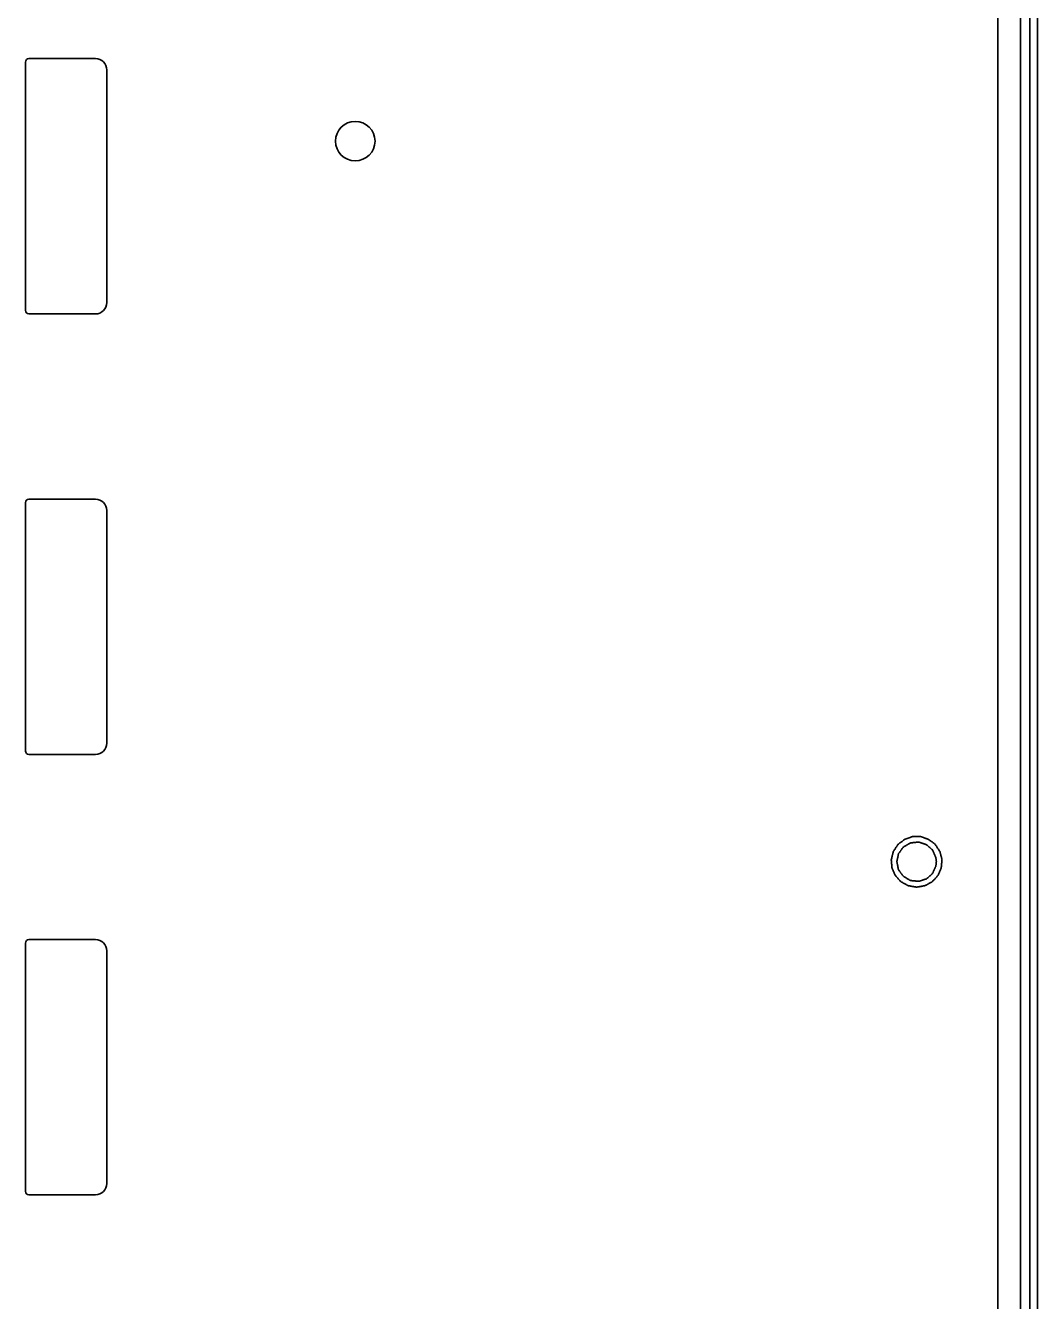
# Model space of a CAD drawing. Extents: x 5819 to 10669, y -850 to 3566.
# Drawn here: x 9145 to 9234.6, y 3223.8 to 3336.8 of the extents above; entities that cross this region are included whole.
import ezdxf

# ---------------------------------------------------------------- set-up
doc = ezdxf.new("R2010")
doc.units = 0
doc.header["$LTSCALE"] = 5
doc.layers.add('1', color=7, linetype='CONTINUOUS', true_color=0xffffff)

msp = doc.modelspace()

# ---------------------------------------------------------------- linework, layer by layer
at = {"layer": '1', "color": 7, "linetype": 'Continuous', "lineweight": 35}
for p, q in [((9233.07, 3429.33), (9233.07, 2431.33)), ((9234.57, 2414.53), (9234.57, 3428.53)), ((9233.89, 3425.53), (9233.89, 2417.53)), ((9231.07, 3383.26), (9231.07, 2544.39)), ((9144.97, 3311.53), (9144.97, 3333.53)), ((9145.27, 3333.83), (9151.17, 3333.83)), ((9152.17, 3332.83), (9152.17, 3312.23)), ((9151.17, 3311.23), (9145.27, 3311.23)), ((9144.97, 3272.53), (9144.97, 3294.53)), ((9145.27, 3294.83), (9151.17, 3294.83)), ((9152.17, 3293.83), (9152.17, 3273.23)), ((9151.17, 3272.23), (9145.27, 3272.23)), ((9144.97, 3233.53), (9144.97, 3255.53)), ((9145.27, 3255.83), (9151.17, 3255.83)), ((9152.17, 3254.83), (9152.17, 3234.23)), ((9151.17, 3233.23), (9145.27, 3233.23))]:
    msp.add_line(p, q, dxfattribs=at)
for centre, radius, start, end in [((9145.27, 3333.53), 0.3, 90, 180), ((9151.17, 3332.83), 1, 0, 90), ((9174.17, 3326.53), 1.75, 0, 180), ((9174.17, 3326.53), 1.75, 180, 0), ((9145.27, 3311.53), 0.3, 180, 270), ((9151.17, 3312.23), 1, 270, 0), ((9145.27, 3294.53), 0.3, 90, 180), ((9151.17, 3293.83), 1, 0, 90), ((9151.17, 3273.23), 1, 270, 0), ((9145.27, 3272.53), 0.3, 180, 270), ((9145.27, 3255.53), 0.3, 90, 180), ((9151.17, 3254.83), 1, 0, 90), ((9145.27, 3233.53), 0.3, 180, 270), ((9151.17, 3234.23), 1, 270, 0)]:
    msp.add_arc(centre, radius, start, end, dxfattribs=at)
for points, knots in [([(9223.87, 3260.48), (9224.6, 3260.6), (9225.25, 3260.95), (9225.76, 3261.5), (9226.05, 3262.17), (9226.12, 3262.91), (9225.93, 3263.63), (9225.53, 3264.25), (9224.94, 3264.7), (9224.24, 3264.95), (9223.5, 3264.95), (9222.8, 3264.7), (9222.22, 3264.25), (9221.81, 3263.63), (9221.63, 3262.91), (9221.69, 3262.17), (9221.99, 3261.5), (9222.49, 3260.95), (9223.14, 3260.6), (9223.87, 3260.48)], [0, 0, 0.052633, 0.105265, 0.157896, 0.210526, 0.263159, 0.315791, 0.368421, 0.421054, 0.473685, 0.526316, 0.578947, 0.63158, 0.68421, 0.736842, 0.789474, 0.842106, 0.894736, 0.947369, 1, 1]), ([(9225.62, 3262.73), (9225.58, 3262.36), (9225.29, 3261.7), (9224.75, 3261.21), (9224.06, 3260.99), (9223.33, 3261.06), (9222.7, 3261.43), (9222.27, 3262.01), (9222.12, 3262.73), (9222.27, 3263.44), (9222.7, 3264.03), (9223.33, 3264.39), (9224.06, 3264.47), (9224.75, 3264.24), (9225.29, 3263.75), (9225.58, 3263.09), (9225.62, 3262.73)], [0, 0, 0.033503, 0.100147, 0.166788, 0.23343, 0.300071, 0.366713, 0.433356, 0.499998, 0.56664, 0.633282, 0.699927, 0.766568, 0.833209, 0.89985, 0.966494, 1, 1])]:
    msp.add_open_spline(points, degree=1, knots=knots, dxfattribs=at)

doc.saveas('drawing.dxf')
